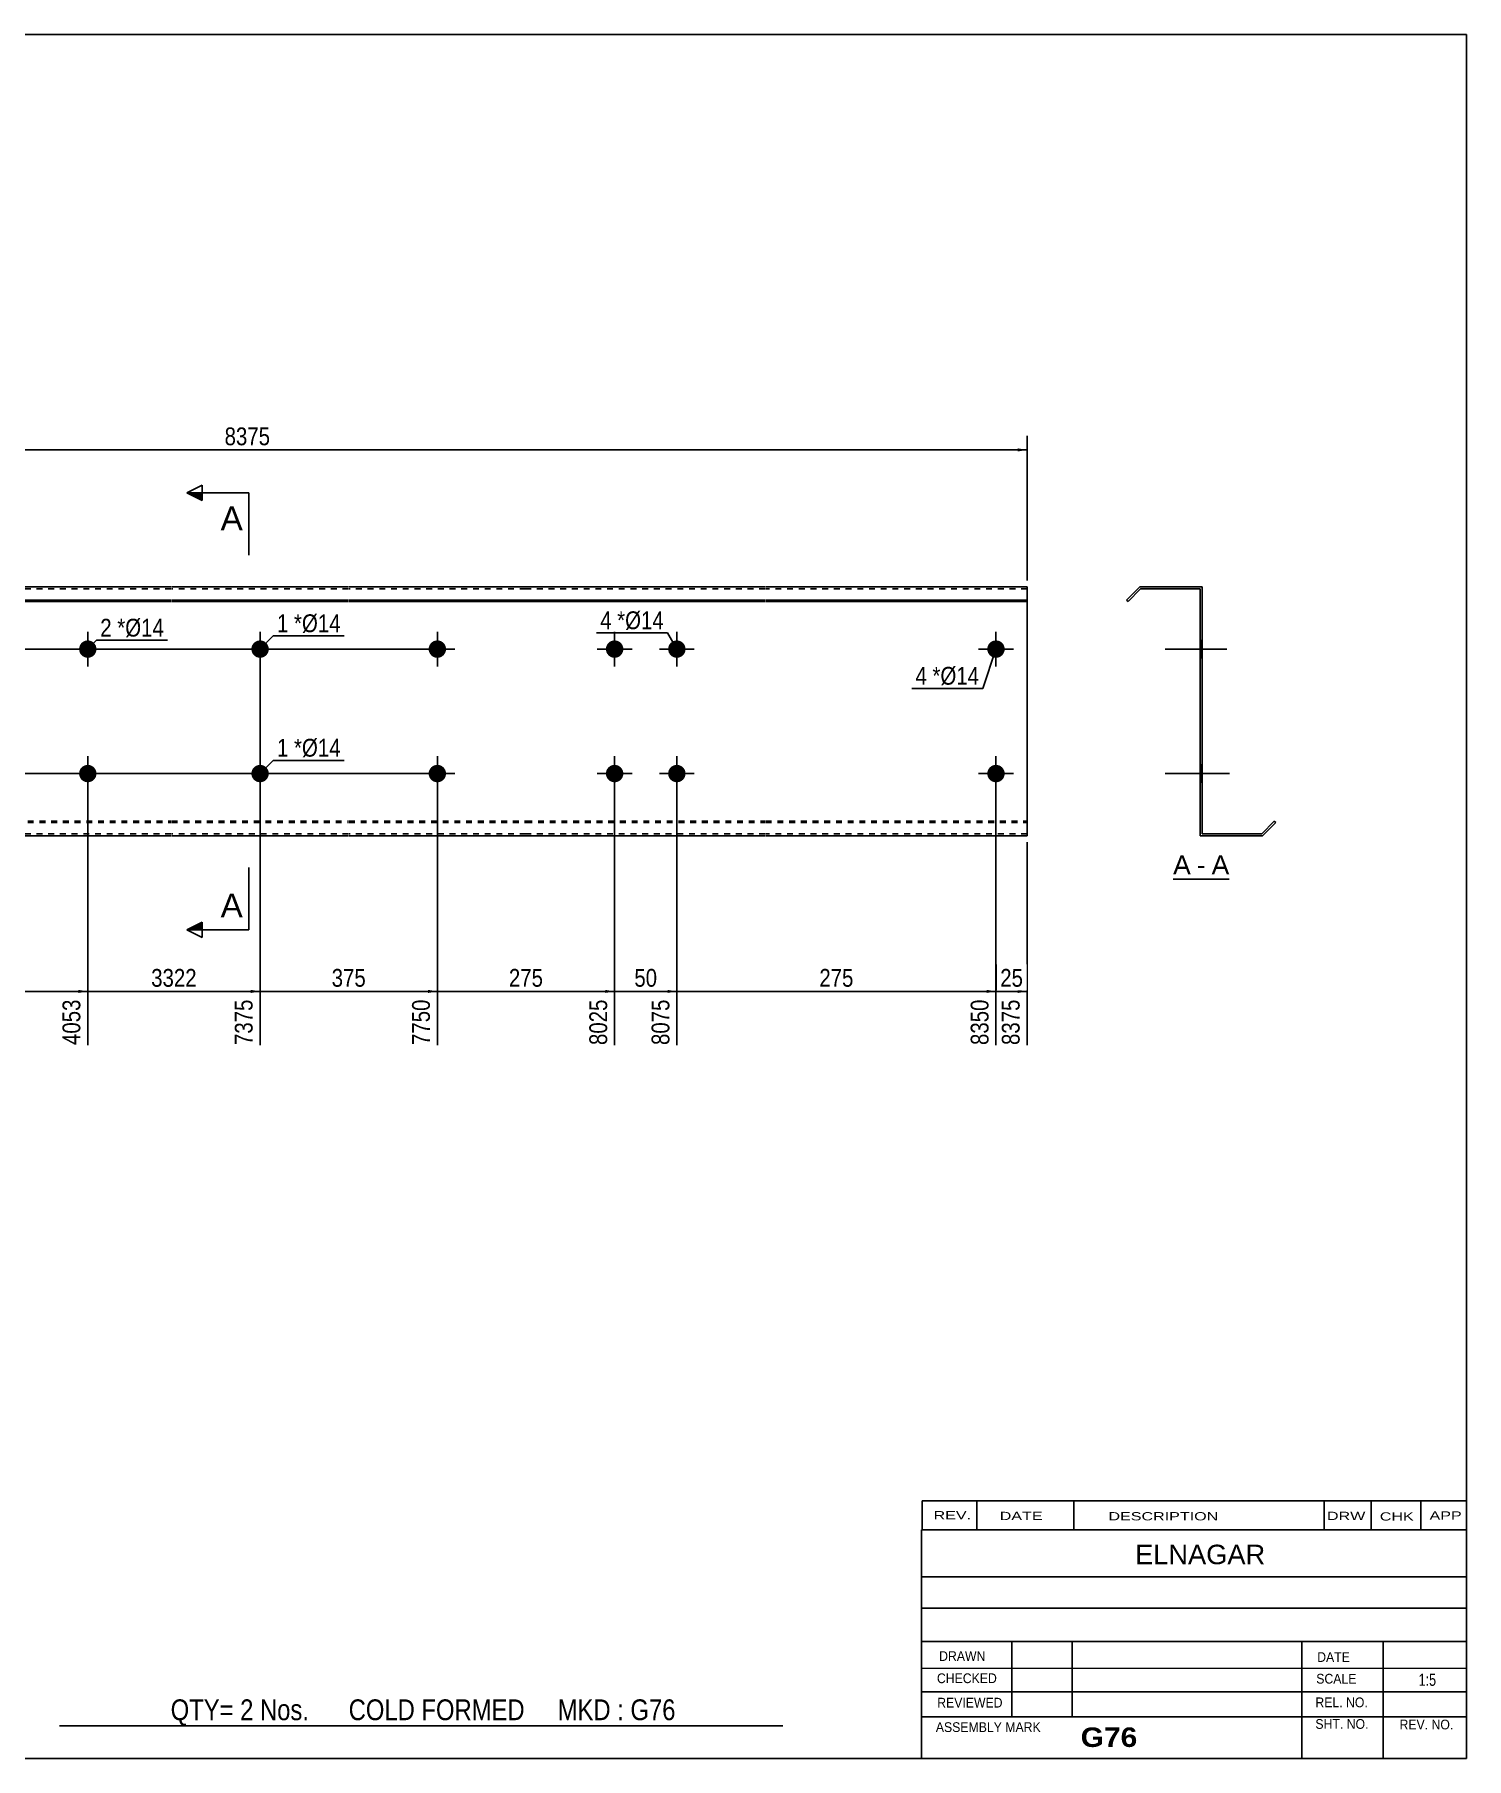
# Model space of a CAD drawing. Header units: millimetres. Extents: x -81 to 321, y -168 to 109.
# Drawn here: x 91.1 to 321.2, y -168.2 to 108.8 of the extents above; entities that cross this region are included whole.
import ezdxf

# ---------------------------------------------------------------- set-up
doc = ezdxf.new("R2010")
doc.units = ezdxf.units.MM
doc.linetypes.add('DXK_LINE_DOT1', pattern=[1.8814, 0.9407, -0.9407])
doc.styles.add('Arial', font='ARIAL.TTF', dxfattribs={"height": 0.2})
doc.styles.add('Arial Bold', font='ARIALBD.TTF', dxfattribs={"height": 0.2})
doc.styles.add('Arial Narrow', font='ARIALN.TTF', dxfattribs={"height": 0.2})

# ---------------------------------------------------------------- blocks, each defined once
blk = doc.blocks.new('Unknown-629088383-1639')
at = {"color": 5, "linetype": 'Continuous'}
for p, q in [((321.25, 108.75), (-78.75, 108.75)), ((-78.75, 108.75), (-78.75, -168.25)), ((321.25, -168.25), (321.25, 108.75)), ((-78.75, -168.25), (321.25, -168.25))]:
    blk.add_line(p, q, dxfattribs=at)
at = {"color": 174, "linetype": 'Continuous', "style": 'Arial'}
blk.add_text('Tekla structures', height=1.9102, rotation=90, dxfattribs=at).set_placement((-79.25, -167.75))
blk = doc.blocks.new('Unknown-629088383-12 - 1233')
at = {"color": 7, "linetype": 'Continuous'}
blk.add_line((274.09, -26.95), (283.12, -26.95), dxfattribs=at)
at = {"color": 0, "linetype": 'Continuous'}
blk.add_wipeout([(276.93, -26.2), (276.93, -23), (274.09, -23), (274.09, -26.2)], dxfattribs=at)
blk.add_wipeout([(279.32, -26.2), (279.32, -23), (277.89, -23), (277.89, -26.2)], dxfattribs=at)
at = {"color": 96, "linetype": 'Continuous', "style": 'Arial'}
blk.add_text('A', height=3.06, dxfattribs=at).set_placement((274.09, -26.2))
at = {"color": 0, "linetype": 'Continuous'}
blk.add_wipeout([(283.12, -26.2), (283.12, -23), (280.28, -23), (280.28, -26.2)], dxfattribs=at)
at = {"color": 96, "linetype": 'Continuous', "style": 'Arial'}
for s, p in [('-', (277.89, -26.2)), ('A', (280.28, -26.2))]:
    blk.add_text(s, height=3.06, dxfattribs=at).set_placement(p)
blk = doc.blocks.new('Part-629088383-1218 - 1203')
at = {"color": 2, "linetype": 'Continuous'}
for p, q in [((0, 20), (0, -20)), ((29.19, 20), (0, 20)), ((57.68, 20), (29.29, 20)), ((86.17, 20), (57.78, 20)), ((113.07, 20), (86.27, 20)), ((141.56, 20), (113.17, 20)), ((170.05, 20), (141.66, 20)), ((208.53, 20), (170.15, 20)), ((250.63, 20), (208.63, 20)), ((250.63, 20), (250.63, -20)), ((0, 17.88), (29.19, 17.88)), ((0, 17.67), (29.19, 17.67)), ((29.29, 17.88), (57.68, 17.88)), ((29.29, 17.67), (57.68, 17.67)), ((57.78, 17.88), (86.17, 17.88)), ((57.78, 17.67), (86.17, 17.67)), ((86.27, 17.88), (113.07, 17.88)), ((86.27, 17.67), (113.07, 17.67)), ((113.17, 17.88), (141.56, 17.88)), ((113.17, 17.67), (141.56, 17.67)), ((141.66, 17.88), (170.05, 17.88)), ((141.66, 17.67), (170.05, 17.67)), ((170.15, 17.88), (208.53, 17.88)), ((170.15, 17.67), (208.53, 17.67)), ((208.63, 17.88), (250.63, 17.88)), ((208.63, 17.67), (250.63, 17.67)), ((29.19, -20), (0, -20)), ((57.68, -20), (29.29, -20)), ((86.17, -20), (57.78, -20)), ((113.07, -20), (86.27, -20)), ((141.56, -20), (113.17, -20)), ((170.05, -20), (141.66, -20)), ((208.53, -20), (170.15, -20)), ((250.63, -20), (208.63, -20))]:
    blk.add_line(p, q, dxfattribs=at)
at = {"color": 7, "linetype": 'DXK_LINE_DOT1'}
for p, q in [((29.19, 19.7), (0, 19.7)), ((57.68, 19.7), (29.29, 19.7)), ((86.17, 19.7), (57.78, 19.7)), ((113.07, 19.7), (86.27, 19.7)), ((141.56, 19.7), (113.17, 19.7)), ((170.05, 19.7), (141.66, 19.7)), ((208.53, 19.7), (170.15, 19.7)), ((250.63, 19.7), (208.63, 19.7)), ((0, -17.67), (29.19, -17.67)), ((0, -17.88), (29.19, -17.88)), ((29.29, -17.67), (57.68, -17.67)), ((29.29, -17.88), (57.68, -17.88)), ((57.78, -17.67), (86.17, -17.67)), ((57.78, -17.88), (86.17, -17.88)), ((86.27, -17.67), (113.07, -17.67)), ((86.27, -17.88), (113.07, -17.88)), ((113.17, -17.67), (141.56, -17.67)), ((113.17, -17.88), (141.56, -17.88)), ((141.66, -17.67), (170.05, -17.67)), ((141.66, -17.88), (170.05, -17.88)), ((170.15, -17.67), (208.53, -17.67)), ((170.15, -17.88), (208.53, -17.88)), ((208.63, -17.67), (250.63, -17.67)), ((208.63, -17.88), (250.63, -17.88)), ((29.19, -19.7), (0, -19.7)), ((57.68, -19.7), (29.29, -19.7)), ((86.17, -19.7), (57.78, -19.7)), ((113.07, -19.7), (86.27, -19.7)), ((141.56, -19.7), (113.17, -19.7)), ((170.05, -19.7), (141.66, -19.7)), ((208.53, -19.7), (170.15, -19.7)), ((250.63, -19.7), (208.63, -19.7))]:
    blk.add_line(p, q, dxfattribs=at)
blk = doc.blocks.new('Bolt-629088383-1219 - 1203')
at = {"linetype": 'Continuous'}
blk.add_hatch(color=3, dxfattribs=at).paths.add_polyline_path([(128.76, 10, -1), (125.96, 10, -1)])
at = {"color": 3, "linetype": 'Continuous'}
for p, q in [((127.36, 12.8), (127.36, 7.2)), ((130.16, 10), (124.56, 10))]:
    blk.add_line(p, q, dxfattribs=at)
blk = doc.blocks.new('Bolt-629088383-1220 - 1203')
at = {"linetype": 'Continuous'}
for points in [[(185.74, 10, -1), (182.94, 10, -1)], [(195.74, 10, -1), (192.94, 10, -1)], [(185.74, -10, -1), (182.94, -10, -1)], [(195.74, -10, -1), (192.94, -10, -1)]]:
    blk.add_hatch(color=3, dxfattribs=at).paths.add_polyline_path(points)
at = {"color": 3, "linetype": 'Continuous'}
for p, q in [((184.34, 12.8), (184.34, 7.2)), ((194.34, 12.8), (194.34, 7.2)), ((181.54, 10), (187.14, 10)), ((191.54, 10), (197.14, 10)), ((184.34, -7.2), (184.34, -12.8)), ((194.34, -7.2), (194.34, -12.8)), ((181.54, -10), (187.14, -10)), ((191.54, -10), (197.14, -10))]:
    blk.add_line(p, q, dxfattribs=at)
blk = doc.blocks.new('Bolt-629088383-1221 - 1203')
at = {"linetype": 'Continuous'}
blk.add_hatch(color=3, dxfattribs=at).paths.add_polyline_path([(128.76, -10, -1), (125.96, -10, -1)])
at = {"color": 3, "linetype": 'Continuous'}
for p, q in [((127.36, -7.2), (127.36, -12.8)), ((124.56, -10), (130.16, -10))]:
    blk.add_line(p, q, dxfattribs=at)
blk = doc.blocks.new('Bolt-629088383-1222 - 1203')
at = {"linetype": 'Continuous'}
for points in [[(157.25, -10, -1), (154.45, -10, -1)], [(247.03, -10, -1), (244.23, -10, -1)]]:
    blk.add_hatch(color=3, dxfattribs=at).paths.add_polyline_path(points)
at = {"color": 3, "linetype": 'Continuous'}
for p, q in [((155.85, -7.2), (155.85, -12.8)), ((245.63, -7.2), (245.63, -12.8)), ((158.65, -10), (153.05, -10)), ((248.43, -10), (242.83, -10))]:
    blk.add_line(p, q, dxfattribs=at)
blk = doc.blocks.new('Bolt-629088383-1224 - 1203')
at = {"linetype": 'Continuous'}
for points in [[(101.07, 10, -1), (98.27, 10, -1)], [(101.07, -10, -1), (98.27, -10, -1)]]:
    blk.add_hatch(color=3, dxfattribs=at).paths.add_polyline_path(points)
at = {"color": 3, "linetype": 'Continuous'}
for p, q in [((99.67, 12.8), (99.67, 7.2)), ((96.87, 10), (102.47, 10)), ((99.67, -7.2), (99.67, -12.8)), ((96.87, -10), (102.47, -10))]:
    blk.add_line(p, q, dxfattribs=at)
blk = doc.blocks.new('Bolt-629088383-1225 - 1203')
at = {"linetype": 'Continuous'}
for points in [[(157.25, 10, -1), (154.45, 10, -1)], [(247.03, 10, -1), (244.23, 10, -1)]]:
    blk.add_hatch(color=3, dxfattribs=at).paths.add_polyline_path(points)
at = {"color": 3, "linetype": 'Continuous'}
for p, q in [((155.85, 12.8), (155.85, 7.2)), ((245.63, 12.8), (245.63, 7.2)), ((158.65, 10), (153.05, 10)), ((248.43, 10), (242.83, 10))]:
    blk.add_line(p, q, dxfattribs=at)
blk = doc.blocks.new('Bolt-629088383-1240 - 1233')
at = {"linetype": 'Continuous'}
for points in [[(278.75, 8.6), (278.75, 11.4), (278.45, 11.4), (278.45, 8.6)], [(278.75, -11.4), (278.75, -8.6), (278.45, -8.6), (278.45, -11.4)]]:
    blk.add_hatch(color=3, dxfattribs=at).paths.add_polyline_path(points)
at = {"color": 3, "linetype": 'Continuous'}
for p, q in [((278.75, 11.4), (278.45, 11.4)), ((280.35, 10), (273.75, 10)), ((278.75, 8.6), (278.45, 8.6)), ((280.35, -10), (273.75, -10)), ((278.75, -8.6), (278.45, -8.6)), ((278.75, -11.4), (278.45, -11.4))]:
    blk.add_line(p, q, dxfattribs=at)
blk = doc.blocks.new('Part-629088383-1235 - 1233')
at = {"color": 2, "linetype": 'Continuous'}
for p, q in [((268.75, 20), (266.63, 17.88)), ((266.85, 17.67), (268.88, 19.7)), ((268.75, 20), (278.75, 20)), ((268.88, 19.7), (278.45, 19.7)), ((278.45, -20), (278.45, 19.7)), ((278.75, -19.7), (278.75, 20)), ((266.63, 17.88), (266.85, 17.67)), ((288.33, -19.7), (290.36, -17.67)), ((290.58, -17.88), (288.45, -20)), ((290.36, -17.67), (290.58, -17.88)), ((288.45, -20), (278.45, -20)), ((288.33, -19.7), (278.75, -19.7))]:
    blk.add_line(p, q, dxfattribs=at)
blk = doc.blocks.new('Bolt-629088383-1236 - 1233')
at = {"linetype": 'Continuous'}
blk.add_hatch(color=3, dxfattribs=at).paths.add_polyline_path([(278.75, 8.6), (278.75, 11.4), (278.45, 11.4), (278.45, 8.6)])
at = {"color": 3, "linetype": 'Continuous'}
for p, q in [((278.75, 11.4), (278.45, 11.4)), ((280.35, 10), (273.75, 10)), ((278.75, 8.6), (278.45, 8.6))]:
    blk.add_line(p, q, dxfattribs=at)
blk = doc.blocks.new('Bolt-629088383-1237 - 1233')
at = {"linetype": 'Continuous'}
for points in [[(278.75, 8.6), (278.75, 11.4), (278.45, 11.4), (278.45, 8.6)], [(278.75, 8.6), (278.75, 11.4), (278.45, 11.4), (278.45, 8.6)], [(278.75, -11.4), (278.75, -8.6), (278.45, -8.6), (278.45, -11.4)], [(278.75, -11.4), (278.75, -8.6), (278.45, -8.6), (278.45, -11.4)]]:
    blk.add_hatch(color=3, dxfattribs=at).paths.add_polyline_path(points)
at = {"color": 3, "linetype": 'Continuous'}
for p, q in [((278.45, 11.4), (278.75, 11.4)), ((278.45, 11.4), (278.75, 11.4)), ((275.85, 10), (282.45, 10)), ((275.85, 10), (282.45, 10)), ((278.45, 8.6), (278.75, 8.6)), ((278.45, 8.6), (278.75, 8.6)), ((275.85, -10), (282.45, -10)), ((275.85, -10), (282.45, -10)), ((278.45, -8.6), (278.75, -8.6)), ((278.45, -8.6), (278.75, -8.6)), ((278.45, -11.4), (278.75, -11.4)), ((278.45, -11.4), (278.75, -11.4))]:
    blk.add_line(p, q, dxfattribs=at)
blk = doc.blocks.new('Bolt-629088383-1238 - 1233')
at = {"linetype": 'Continuous'}
blk.add_hatch(color=3, dxfattribs=at).paths.add_polyline_path([(278.75, -11.4), (278.75, -8.6), (278.45, -8.6), (278.45, -11.4)])
at = {"color": 3, "linetype": 'Continuous'}
for p, q in [((276.55, -10), (283.15, -10)), ((278.45, -8.6), (278.75, -8.6)), ((278.45, -11.4), (278.75, -11.4))]:
    blk.add_line(p, q, dxfattribs=at)
blk = doc.blocks.new('Bolt-629088383-1239 - 1233')
at = {"linetype": 'Continuous'}
blk.add_hatch(color=3, dxfattribs=at).paths.add_polyline_path([(278.75, -11.4), (278.75, -8.6), (278.45, -8.6), (278.45, -11.4)])
blk.add_hatch(color=3, dxfattribs=at).paths.add_polyline_path([(278.75, -11.4), (278.75, -8.6), (278.45, -8.6), (278.45, -11.4)])
at = {"color": 3, "linetype": 'Continuous'}
for p, q in [((280.35, -10), (273.75, -10)), ((280.35, -10), (273.75, -10)), ((278.75, -8.6), (278.45, -8.6)), ((278.75, -8.6), (278.45, -8.6)), ((278.75, -11.4), (278.45, -11.4)), ((278.75, -11.4), (278.45, -11.4))]:
    blk.add_line(p, q, dxfattribs=at)
blk = doc.blocks.new('Bolt-629088383-1241 - 1233')
at = {"linetype": 'Continuous'}
for points in [[(278.75, 8.6), (278.75, 11.4), (278.45, 11.4), (278.45, 8.6)], [(278.75, -11.4), (278.75, -8.6), (278.45, -8.6), (278.45, -11.4)]]:
    blk.add_hatch(color=3, dxfattribs=at).paths.add_polyline_path(points)
at = {"color": 3, "linetype": 'Continuous'}
for p, q in [((278.45, 11.4), (278.75, 11.4)), ((278.45, 10), (282.75, 10)), ((278.45, 8.6), (278.75, 8.6)), ((278.45, -8.6), (278.75, -8.6)), ((278.45, -10), (282.75, -10)), ((278.45, -11.4), (278.75, -11.4))]:
    blk.add_line(p, q, dxfattribs=at)
blk = doc.blocks.new('Bolt-629088383-1242 - 1233')
at = {"linetype": 'Continuous'}
blk.add_hatch(color=3, dxfattribs=at).paths.add_polyline_path([(278.75, 8.6), (278.75, 11.4), (278.45, 11.4), (278.45, 8.6)])
blk.add_hatch(color=3, dxfattribs=at).paths.add_polyline_path([(278.75, 8.6), (278.75, 11.4), (278.45, 11.4), (278.45, 8.6)])
at = {"color": 3, "linetype": 'Continuous'}
for p, q in [((278.75, 11.4), (278.45, 11.4)), ((278.75, 11.4), (278.45, 11.4)), ((280.35, 10), (273.75, 10)), ((280.35, 10), (273.75, 10)), ((278.75, 8.6), (278.45, 8.6)), ((278.75, 8.6), (278.45, 8.6))]:
    blk.add_line(p, q, dxfattribs=at)
blk = doc.blocks.new('Bolt-629088383-1243 - 1233')
at = {"linetype": 'Continuous'}
for points in [[(278.75, 8.6), (278.75, 11.4), (278.45, 11.4), (278.45, 8.6)], [(278.75, 8.6), (278.75, 11.4), (278.45, 11.4), (278.45, 8.6)], [(278.75, -11.4), (278.75, -8.6), (278.45, -8.6), (278.45, -11.4)], [(278.75, -11.4), (278.75, -8.6), (278.45, -8.6), (278.45, -11.4)]]:
    blk.add_hatch(color=3, dxfattribs=at).paths.add_polyline_path(points)
at = {"color": 3, "linetype": 'Continuous'}
for p, q in [((278.45, 11.4), (278.75, 11.4)), ((278.45, 11.4), (278.75, 11.4)), ((275.85, 10), (282.45, 10)), ((275.85, 10), (282.45, 10)), ((278.45, 8.6), (278.75, 8.6)), ((278.45, 8.6), (278.75, 8.6)), ((275.85, -10), (282.45, -10)), ((275.85, -10), (282.45, -10)), ((278.45, -8.6), (278.75, -8.6)), ((278.45, -8.6), (278.75, -8.6)), ((278.45, -11.4), (278.75, -11.4)), ((278.45, -11.4), (278.75, -11.4))]:
    blk.add_line(p, q, dxfattribs=at)
blk = doc.blocks.new('Bolt-629088383-1244 - 1233')
at = {"linetype": 'Continuous'}
blk.add_hatch(color=3, dxfattribs=at).paths.add_polyline_path([(278.75, -11.4), (278.75, -8.6), (278.45, -8.6), (278.45, -11.4)])
at = {"color": 3, "linetype": 'Continuous'}
for p, q in [((276.55, -10), (283.15, -10)), ((278.45, -8.6), (278.75, -8.6)), ((278.45, -11.4), (278.75, -11.4))]:
    blk.add_line(p, q, dxfattribs=at)
blk = doc.blocks.new('Bolt-629088383-1245 - 1233')
at = {"linetype": 'Continuous'}
for points in [[(278.45, 11.4), (278.45, 8.6), (278.75, 8.6), (278.75, 11.4)], [(278.45, -8.6), (278.45, -11.4), (278.75, -11.4), (278.75, -8.6)]]:
    blk.add_hatch(color=3, dxfattribs=at).paths.add_polyline_path(points)
at = {"color": 3, "linetype": 'Continuous'}
for p, q in [((278.75, 11.4), (278.45, 11.4)), ((281.4, 10), (272.8, 10)), ((278.75, 8.6), (278.45, 8.6)), ((281.4, -10), (272.8, -10)), ((278.75, -8.6), (278.45, -8.6)), ((278.75, -11.4), (278.45, -11.4))]:
    blk.add_line(p, q, dxfattribs=at)
blk = doc.blocks.new('StraightDimension-629088383-1258 - 1203')
at = {"linetype": 'Continuous'}
blk.add_hatch(color=7, dxfattribs=at).paths.add_polyline_path([(249.13, -44.75), (250.63, -45), (249.13, -45.25)])
at = {"color": 7, "linetype": 'Continuous'}
for p, q in [((245.63, -11), (245.63, -53.61)), ((250.63, -21), (250.63, -53.61)), ((245.63, -45), (250.63, -45))]:
    blk.add_line(p, q, dxfattribs=at)
at = {"color": 0}
blk.add_wipeout([(250.56, -44.85), (250.56, -40.65), (245.71, -40.65), (245.71, -44.85)], dxfattribs=at)
at = {"color": 3, "style": 'Arial Narrow'}
blk.add_text('25', height=2.863, dxfattribs=at).set_placement((246.31, -44.25))
at = {"color": 0, "linetype": 'Continuous'}
blk.add_wipeout([(250.03, -45.7), (245.83, -45.7), (245.83, -54.21), (250.03, -54.21)], dxfattribs=at)
at = {"color": 3, "linetype": 'Continuous', "style": 'Arial Narrow'}
blk.add_text('8375', height=2.863, rotation=90.0002, dxfattribs=at).set_placement((249.43, -53.61))
blk = doc.blocks.new('StraightDimension-629088383-1259 - 1203')
at = {"linetype": 'Continuous'}
blk.add_hatch(color=7, dxfattribs=at).paths.add_polyline_path([(244.13, -44.75), (245.63, -45), (244.13, -45.25)])
at = {"color": 7, "linetype": 'Continuous'}
for p, q in [((194.34, -11), (194.34, -53.61)), ((245.63, -11), (245.63, -53.61)), ((194.34, -45), (245.63, -45))]:
    blk.add_line(p, q, dxfattribs=at)
at = {"color": 0}
blk.add_wipeout([(223.33, -44.85), (223.33, -40.65), (216.64, -40.65), (216.64, -44.85)], dxfattribs=at)
at = {"color": 0, "linetype": 'Continuous'}
blk.add_wipeout([(245.03, -45.7), (240.83, -45.7), (240.83, -54.21), (245.03, -54.21)], dxfattribs=at)
at = {"color": 3, "style": 'Arial Narrow'}
blk.add_text('275', height=2.863, dxfattribs=at).set_placement((217.24, -44.25))
at = {"color": 3, "linetype": 'Continuous', "style": 'Arial Narrow'}
blk.add_text('8350', height=2.863, rotation=90.0002, dxfattribs=at).set_placement((244.43, -53.61))
blk = doc.blocks.new('StraightDimension-629088383-1260 - 1203')
at = {"linetype": 'Continuous'}
blk.add_hatch(color=7, dxfattribs=at).paths.add_polyline_path([(192.84, -44.75), (194.34, -45), (192.84, -45.25)])
at = {"color": 7, "linetype": 'Continuous'}
for p, q in [((184.34, -11), (184.34, -53.61)), ((194.34, -11), (194.34, -53.61)), ((184.34, -45), (194.34, -45))]:
    blk.add_line(p, q, dxfattribs=at)
at = {"color": 0}
blk.add_wipeout([(191.77, -44.85), (191.77, -40.65), (186.91, -40.65), (186.91, -44.85)], dxfattribs=at)
at = {"color": 3, "style": 'Arial Narrow'}
blk.add_text('50', height=2.863, dxfattribs=at).set_placement((187.51, -44.25))
at = {"color": 0, "linetype": 'Continuous'}
blk.add_wipeout([(193.74, -45.7), (189.54, -45.7), (189.54, -54.21), (193.74, -54.21)], dxfattribs=at)
at = {"color": 3, "linetype": 'Continuous', "style": 'Arial Narrow'}
blk.add_text('8075', height=2.863, rotation=90.0002, dxfattribs=at).set_placement((193.14, -53.61))
blk = doc.blocks.new('StraightDimension-629088383-1261 - 1203')
at = {"linetype": 'Continuous'}
blk.add_hatch(color=7, dxfattribs=at).paths.add_polyline_path([(182.84, -44.75), (184.34, -45), (182.84, -45.25)])
at = {"color": 7, "linetype": 'Continuous'}
for p, q in [((155.85, -11), (155.85, -53.61)), ((184.34, -11), (184.34, -53.61)), ((155.85, -45), (184.34, -45))]:
    blk.add_line(p, q, dxfattribs=at)
at = {"color": 0}
blk.add_wipeout([(173.44, -44.85), (173.44, -40.65), (166.75, -40.65), (166.75, -44.85)], dxfattribs=at)
at = {"color": 0, "linetype": 'Continuous'}
blk.add_wipeout([(183.74, -45.7), (179.54, -45.7), (179.54, -54.21), (183.74, -54.21)], dxfattribs=at)
at = {"color": 3, "style": 'Arial Narrow'}
blk.add_text('275', height=2.863, dxfattribs=at).set_placement((167.35, -44.25))
at = {"color": 3, "linetype": 'Continuous', "style": 'Arial Narrow'}
blk.add_text('8025', height=2.863, rotation=90.0002, dxfattribs=at).set_placement((183.14, -53.61))
blk = doc.blocks.new('StraightDimension-629088383-1262 - 1203')
at = {"linetype": 'Continuous'}
blk.add_hatch(color=7, dxfattribs=at).paths.add_polyline_path([(154.35, -44.75), (155.85, -45), (154.35, -45.25)])
at = {"color": 7, "linetype": 'Continuous'}
for p, q in [((127.36, 9), (127.36, -53.61)), ((155.85, -11), (155.85, -53.61)), ((127.36, -45), (155.85, -45))]:
    blk.add_line(p, q, dxfattribs=at)
at = {"color": 0}
blk.add_wipeout([(144.95, -44.85), (144.95, -40.65), (138.27, -40.65), (138.27, -44.85)], dxfattribs=at)
at = {"color": 0, "linetype": 'Continuous'}
blk.add_wipeout([(155.25, -45.7), (151.05, -45.7), (151.05, -54.21), (155.25, -54.21)], dxfattribs=at)
at = {"color": 3, "style": 'Arial Narrow'}
blk.add_text('375', height=2.863, dxfattribs=at).set_placement((138.87, -44.25))
at = {"color": 3, "linetype": 'Continuous', "style": 'Arial Narrow'}
blk.add_text('7750', height=2.863, rotation=90.0002, dxfattribs=at).set_placement((154.65, -53.61))
blk = doc.blocks.new('StraightDimension-629088383-1263 - 1203')
at = {"linetype": 'Continuous'}
blk.add_hatch(color=7, dxfattribs=at).paths.add_polyline_path([(125.86, -44.75), (127.36, -45), (125.86, -45.25)])
at = {"color": 7, "linetype": 'Continuous'}
for p, q in [((127.36, 9), (127.36, -53.61)), ((99.67, -11), (99.67, -53.61)), ((99.67, -45), (127.36, -45))]:
    blk.add_line(p, q, dxfattribs=at)
at = {"color": 0}
blk.add_wipeout([(117.77, -44.85), (117.77, -40.65), (109.26, -40.65), (109.26, -44.85)], dxfattribs=at)
at = {"color": 0, "linetype": 'Continuous'}
blk.add_wipeout([(126.76, -45.7), (122.56, -45.7), (122.56, -54.21), (126.76, -54.21)], dxfattribs=at)
at = {"color": 3, "style": 'Arial Narrow'}
blk.add_text('3322', height=2.863, dxfattribs=at).set_placement((109.86, -44.25))
at = {"color": 3, "linetype": 'Continuous', "style": 'Arial Narrow'}
blk.add_text('7375', height=2.863, rotation=90.0002, dxfattribs=at).set_placement((126.16, -53.61))
blk = doc.blocks.new('StraightDimension-629088383-1264 - 1203')
at = {"linetype": 'Continuous'}
blk.add_hatch(color=7, dxfattribs=at).paths.add_polyline_path([(98.17, -44.75), (99.67, -45), (98.17, -45.25)])
at = {"color": 7, "linetype": 'Continuous'}
for p, q in [((71.98, -11), (71.98, -51.78)), ((99.67, -11), (99.67, -53.61)), ((71.98, -45), (99.67, -45))]:
    blk.add_line(p, q, dxfattribs=at)
at = {"color": 0}
blk.add_wipeout([(90.08, -44.85), (90.08, -40.65), (81.57, -40.65), (81.57, -44.85)], dxfattribs=at)
at = {"color": 0, "linetype": 'Continuous'}
blk.add_wipeout([(99.07, -45.7), (94.87, -45.7), (94.87, -54.21), (99.07, -54.21)], dxfattribs=at)
at = {"color": 3, "style": 'Arial Narrow'}
blk.add_text('3328', height=2.863, dxfattribs=at).set_placement((82.17, -44.25))
at = {"color": 3, "linetype": 'Continuous', "style": 'Arial Narrow'}
blk.add_text('4053', height=2.863, rotation=90.0002, dxfattribs=at).set_placement((98.47, -53.61))
blk = doc.blocks.new('StraightDimension-629088383-1332 - 1203')
at = {"linetype": 'Continuous'}
for points in [[(1.5, 41.75), (0, 42), (1.5, 42.25)], [(249.13, 42.25), (250.63, 42), (249.13, 41.75)]]:
    blk.add_hatch(color=7, dxfattribs=at).paths.add_polyline_path(points)
at = {"color": 7, "linetype": 'Continuous'}
for p, q in [((0, 21), (0, 44.25)), ((0, 42), (250.63, 42)), ((250.63, 21), (250.63, 44.25))]:
    blk.add_line(p, q, dxfattribs=at)
at = {"color": 0}
blk.add_wipeout([(129.57, 42.15), (129.57, 46.35), (121.06, 46.35), (121.06, 42.15)], dxfattribs=at)
at = {"color": 3, "style": 'Arial Narrow'}
blk.add_text('8375', height=2.863, dxfattribs=at).set_placement((121.66, 42.75))
blk = doc.blocks.new('StraightDimension-629088383-1311 - 1203')
at = {"linetype": 'Continuous'}
for points in [[(-12.25, 18.5), (-12, 20), (-11.75, 18.5)], [(-11.75, 11.5), (-12, 10), (-12.25, 11.5)]]:
    blk.add_hatch(color=7, dxfattribs=at).paths.add_polyline_path(points)
at = {"color": 7, "linetype": 'Continuous'}
for p, q in [((-1, 20), (-14.25, 20)), ((-12, 10), (-12, 20)), ((154.85, 10), (-14.25, 10))]:
    blk.add_line(p, q, dxfattribs=at)
at = {"color": 0}
blk.add_wipeout([(-12.15, 17.43), (-16.35, 17.43), (-16.35, 12.57), (-12.15, 12.57)], dxfattribs=at)
at = {"color": 3, "style": 'Arial Narrow'}
blk.add_text('50', height=2.863, rotation=90.0002, dxfattribs=at).set_placement((-12.75, 13.17))
blk = doc.blocks.new('StraightDimension-629088383-1321 - 1203')
at = {"linetype": 'Continuous'}
for points in [[(-12.25, -11.5), (-12, -10), (-11.75, -11.5)], [(-11.75, -18.5), (-12, -20), (-12.25, -18.5)]]:
    blk.add_hatch(color=7, dxfattribs=at).paths.add_polyline_path(points)
at = {"color": 7, "linetype": 'Continuous'}
for p, q in [((154.85, -10), (-14.25, -10)), ((-12, -20), (-12, -10)), ((-1, -20), (-14.25, -20))]:
    blk.add_line(p, q, dxfattribs=at)
at = {"color": 0}
blk.add_wipeout([(-12.15, -12.57), (-16.35, -12.57), (-16.35, -17.43), (-12.15, -17.43)], dxfattribs=at)
at = {"color": 3, "style": 'Arial Narrow'}
blk.add_text('50', height=2.863, rotation=90.0002, dxfattribs=at).set_placement((-12.75, -16.83))
blk = doc.blocks.new('CBS_CALLOFF-629088383-1668')
at = {"color": 7, "linetype": 'Continuous'}
blk.add_line((95.13, -162.98), (211.36, -163), dxfattribs=at)
at = {"color": 3, "linetype": 'Continuous', "style": 'Arial Narrow'}
blk.add_text('QTY= 2 Nos.      COLD FORMED     MKD : G76', height=3.3405, dxfattribs=at).set_placement((112.99, -162.09))
blk = doc.blocks.new('CBS_NAME_BLOG-629088383-1669')
at = {"color": 7, "linetype": 'Continuous'}
for p, q in [((233.66, -131.5), (321.18, -131.5)), ((233.66, -168.21), (233.66, -131.5)), ((233.66, -139.04), (321.18, -139.04)), ((233.73, -144.09), (321.25, -144.09)), ((233.66, -149.46), (321.18, -149.46)), ((248.18, -161.57), (248.18, -149.47)), ((257.87, -161.54), (257.87, -149.47)), ((294.78, -168.21), (294.78, -149.48)), ((307.83, -168.21), (307.83, -149.47)), ((233.67, -153.76), (321.25, -153.74)), ((233.66, -157.51), (321.18, -157.51)), ((233.66, -161.55), (321.18, -161.55)), ((233.66, -168.25), (321.25, -168.25))]:
    blk.add_line(p, q, dxfattribs=at)
at = {"color": 3, "linetype": 'Continuous', "style": 'Arial'}
blk.add_text('ELNAGAR', height=3.133, dxfattribs=at).set_placement((267.98, -137.03))
at = {"color": 3, "linetype": 'Continuous'}
for s, height, style, width, p in [('DRAWN', 1.566, 'Arial', 0.9, (236.49, -152.57)), ('DATE', 1.566, 'Arial', 0.9, (297.25, -152.73)), ('CHECKED', 1.566, 'Arial', 0.9, (236.14, -156.14)), ('SCALE', 1.566, 'Arial', 0.9, (297.1, -156.21)), ('1:5', 1.957, 'Arial Narrow', 0.9, (313.55, -156.57)), ('REVIEWED', 1.566, 'Arial', 0.9, (236.18, -160.06)), ('REL. NO.', 1.566, 'Arial', 0.9, (296.96, -160.01)), ('ASSEMBLY MARK', 1.5663, 'Arial', 0.9, (235.96, -163.99)), ('G76', 3.131, 'Arial Bold', 1.1, (259.24, -166.39)), ('SHT. NO.', 1.566, 'Arial', 0.9, (296.96, -163.48)), ('REV. NO.', 1.566, 'Arial', 0.9, (310.48, -163.57))]:
    blk.add_text(s, height=height, dxfattribs=dict(at, style=style, width=width)).set_placement(p)
blk = doc.blocks.new('CBS_REVISION-629088383-1670')
at = {"color": 7, "linetype": 'Continuous'}
for p, q in [((233.74, -126.87), (321.24, -126.87)), ((233.74, -126.87), (233.74, -131.5)), ((242.54, -126.87), (242.54, -131.5)), ((258.13, -126.87), (258.13, -131.44)), ((298.39, -126.87), (298.39, -131.5)), ((305.93, -126.87), (305.93, -131.5)), ((313.88, -126.87), (313.88, -131.5)), ((233.74, -131.5), (321.24, -131.5))]:
    blk.add_line(p, q, dxfattribs=at)
at = {"color": 7, "style": 'Arial Narrow', "width": 1.7}
for s, height, p in [('REV.', 1.326, (235.6, -129.82)), ('DATE', 1.326, (246.23, -129.94)), ('DESCRIPTION', 1.3257, (263.71, -129.99)), ('DRW', 1.326, (298.82, -129.93)), ('CHK', 1.326, (307.31, -130.02)), ('APP', 1.326, (315.31, -129.87))]:
    blk.add_text(s, height=height, dxfattribs=at).set_placement(p)
blk = doc.blocks.new('Mark-629088383-1353 - 1203')
at = {"color": 0}
blk.add_wipeout([(103.51, 12.01), (103.51, 15.01), (101.68, 15.01), (101.68, 12.01)], dxfattribs=at)
blk.add_wipeout([(103.51, 12.01), (103.51, 15.01), (101.68, 15.01), (101.68, 12.01)], dxfattribs=at)
at = {"color": 7, "linetype": 'Continuous'}
blk.add_line((99.67, 10), (101.08, 11.41), dxfattribs=at)
at = {"color": 0}
blk.add_wipeout([(105.69, 12.01), (105.69, 15.01), (104.41, 15.01), (104.41, 12.01)], dxfattribs=at)
blk.add_wipeout([(105.69, 12.01), (105.69, 15.01), (104.41, 15.01), (104.41, 12.01)], dxfattribs=at)
at = {"color": 3, "style": 'Arial Narrow'}
blk.add_text('2', height=2.86, dxfattribs=at).set_placement((101.68, 12.01))
at = {"color": 0}
blk.add_wipeout([(111.9, 12.01), (111.9, 15.01), (105.69, 15.01), (105.69, 12.01)], dxfattribs=at)
blk.add_wipeout([(111.9, 12.01), (111.9, 15.01), (105.69, 15.01), (105.69, 12.01)], dxfattribs=at)
at = {"color": 7, "linetype": 'Continuous'}
blk.add_line((101.08, 11.41), (112.5, 11.41), dxfattribs=at)
at = {"color": 3, "style": 'Arial Narrow'}
for s, height, p in [('*', 2.86, (104.41, 12.01)), ('Ø14', 2.863, (105.69, 12.01))]:
    blk.add_text(s, height=height, dxfattribs=at).set_placement(p)
blk = doc.blocks.new('MarkSet-629088383-1346 - 1203')
at = {"color": 0}
blk.add_wipeout([(234.52, 4.28), (234.52, 7.28), (232.69, 7.28), (232.69, 4.28)], dxfattribs=at)
blk.add_wipeout([(234.52, 4.28), (234.52, 7.28), (232.69, 7.28), (232.69, 4.28)], dxfattribs=at)
blk.add_wipeout([(236.7, 4.28), (236.7, 7.28), (235.42, 7.28), (235.42, 4.28)], dxfattribs=at)
blk.add_wipeout([(236.7, 4.28), (236.7, 7.28), (235.42, 7.28), (235.42, 4.28)], dxfattribs=at)
at = {"color": 3, "style": 'Arial Narrow'}
blk.add_text('4', height=2.86, dxfattribs=at).set_placement((232.69, 4.28))
at = {"color": 0}
blk.add_wipeout([(242.91, 4.28), (242.91, 7.28), (236.7, 7.28), (236.7, 4.28)], dxfattribs=at)
blk.add_wipeout([(242.91, 4.28), (242.91, 7.28), (236.7, 7.28), (236.7, 4.28)], dxfattribs=at)
at = {"color": 7, "linetype": 'Continuous'}
for p in [(245.63, 10), (232.09, 3.68)]:
    blk.add_line(p, (243.51, 3.68), dxfattribs=at)
at = {"color": 3, "style": 'Arial Narrow'}
for s, height, p in [('*', 2.86, (235.42, 4.28)), ('Ø14', 2.863, (236.7, 4.28))]:
    blk.add_text(s, height=height, dxfattribs=at).set_placement(p)
blk = doc.blocks.new('Mark-629088383-1350 - 1203')
at = {"color": 0}
blk.add_wipeout([(183.85, 13.2), (183.85, 16.2), (182.02, 16.2), (182.02, 13.2)], dxfattribs=at)
blk.add_wipeout([(183.85, 13.2), (183.85, 16.2), (182.02, 16.2), (182.02, 13.2)], dxfattribs=at)
blk.add_wipeout([(186.03, 13.2), (186.03, 16.2), (184.75, 16.2), (184.75, 13.2)], dxfattribs=at)
blk.add_wipeout([(186.03, 13.2), (186.03, 16.2), (184.75, 16.2), (184.75, 13.2)], dxfattribs=at)
at = {"color": 3, "style": 'Arial Narrow'}
blk.add_text('4', height=2.86, dxfattribs=at).set_placement((182.02, 13.2))
at = {"color": 0}
blk.add_wipeout([(192.24, 13.2), (192.24, 16.2), (186.03, 16.2), (186.03, 13.2)], dxfattribs=at)
blk.add_wipeout([(192.24, 13.2), (192.24, 16.2), (186.03, 16.2), (186.03, 13.2)], dxfattribs=at)
at = {"color": 7, "linetype": 'Continuous'}
for p in [(181.42, 12.6), (194.34, 10)]:
    blk.add_line(p, (192.84, 12.6), dxfattribs=at)
at = {"color": 3, "style": 'Arial Narrow'}
for s, height, p in [('*', 2.86, (184.75, 13.2)), ('Ø14', 2.863, (186.03, 13.2))]:
    blk.add_text(s, height=height, dxfattribs=at).set_placement(p)
blk = doc.blocks.new('SectionMark-629088383-1256 - 1203')
at = {"linetype": 'Continuous'}
for points in [[(118.07, 35.1), (118.07, 33.85), (115.57, 35.1)], [(118.07, -33.85), (118.07, -35.1), (115.57, -35.1)]]:
    blk.add_hatch(color=30, dxfattribs=at).paths.add_polyline_path(points)
at = {"color": 30, "linetype": 'Continuous'}
for p, q in [((115.57, 35.1), (118.07, 36.35)), ((118.07, 33.85), (118.07, 36.35)), ((125.57, 35.1), (115.57, 35.1)), ((115.57, 35.1), (118.07, 33.85)), ((115.57, -35.1), (118.07, -33.85)), ((125.57, -35.1), (115.57, -35.1)), ((118.07, -36.35), (115.57, -35.1)), ((118.07, -33.85), (118.07, -36.35))]:
    blk.add_line(p, q, dxfattribs=at)
at = {"color": 0, "linetype": 'Continuous'}
for points in [[(124.57, 29.1), (124.57, 33.1), (121.02, 33.1), (121.02, 29.1)], [(124.57, -33.1), (124.57, -29.1), (121.02, -29.1), (121.02, -33.1)]]:
    blk.add_wipeout(points, dxfattribs=at)
at = {"color": 30, "linetype": 'Continuous'}
for p, q in [((125.57, 35.1), (125.57, 25.1)), ((125.57, -35.1), (125.57, -25.1))]:
    blk.add_line(p, q, dxfattribs=at)
at = {"color": 96, "linetype": 'Continuous', "style": 'Arial'}
for p in [(121.02, 29.1), (121.02, -33.1)]:
    blk.add_text('A', height=3.82, dxfattribs=at).set_placement(p)
blk = doc.blocks.new('Mark-629088383-1349 - 1203')
at = {"color": 0}
blk.add_wipeout([(131.91, 12.72), (131.91, 15.72), (130.08, 15.72), (130.08, 12.72)], dxfattribs=at)
blk.add_wipeout([(131.91, 12.72), (131.91, 15.72), (130.08, 15.72), (130.08, 12.72)], dxfattribs=at)
at = {"color": 7, "linetype": 'Continuous'}
blk.add_line((127.36, 10), (129.48, 12.12), dxfattribs=at)
at = {"color": 0}
blk.add_wipeout([(134.09, 12.72), (134.09, 15.72), (132.81, 15.72), (132.81, 12.72)], dxfattribs=at)
blk.add_wipeout([(134.09, 12.72), (134.09, 15.72), (132.81, 15.72), (132.81, 12.72)], dxfattribs=at)
at = {"color": 3, "style": 'Arial Narrow'}
blk.add_text('1', height=2.86, dxfattribs=at).set_placement((130.08, 12.72))
at = {"color": 0}
blk.add_wipeout([(140.3, 12.72), (140.3, 15.72), (134.09, 15.72), (134.09, 12.72)], dxfattribs=at)
blk.add_wipeout([(140.3, 12.72), (140.3, 15.72), (134.09, 15.72), (134.09, 12.72)], dxfattribs=at)
at = {"color": 7, "linetype": 'Continuous'}
blk.add_line((129.48, 12.12), (140.9, 12.12), dxfattribs=at)
at = {"color": 3, "style": 'Arial Narrow'}
for s, height, p in [('*', 2.86, (132.81, 12.72)), ('Ø14', 2.863, (134.09, 12.72))]:
    blk.add_text(s, height=height, dxfattribs=at).set_placement(p)
blk = doc.blocks.new('Mark-629088383-1351 - 1203')
at = {"color": 0}
blk.add_wipeout([(131.91, -7.28), (131.91, -4.28), (130.08, -4.28), (130.08, -7.28)], dxfattribs=at)
blk.add_wipeout([(131.91, -7.28), (131.91, -4.28), (130.08, -4.28), (130.08, -7.28)], dxfattribs=at)
at = {"color": 7, "linetype": 'Continuous'}
blk.add_line((127.36, -10), (129.48, -7.88), dxfattribs=at)
at = {"color": 0}
blk.add_wipeout([(134.09, -7.28), (134.09, -4.28), (132.81, -4.28), (132.81, -7.28)], dxfattribs=at)
blk.add_wipeout([(134.09, -7.28), (134.09, -4.28), (132.81, -4.28), (132.81, -7.28)], dxfattribs=at)
at = {"color": 3, "style": 'Arial Narrow'}
blk.add_text('1', height=2.86, dxfattribs=at).set_placement((130.08, -7.28))
at = {"color": 0}
blk.add_wipeout([(140.3, -7.28), (140.3, -4.28), (134.09, -4.28), (134.09, -7.28)], dxfattribs=at)
blk.add_wipeout([(140.3, -7.28), (140.3, -4.28), (134.09, -4.28), (134.09, -7.28)], dxfattribs=at)
at = {"color": 7, "linetype": 'Continuous'}
blk.add_line((129.48, -7.88), (140.9, -7.88), dxfattribs=at)
at = {"color": 3, "style": 'Arial Narrow'}
for s, height, p in [('*', 2.86, (132.81, -7.28)), ('Ø14', 2.863, (134.09, -7.28))]:
    blk.add_text(s, height=height, dxfattribs=at).set_placement(p)

msp = doc.modelspace()

# ---------------------------------------------------------------- block references
for name in ['Unknown-629088383-1639', 'Part-629088383-1218 - 1203', 'Part-629088383-1235 - 1233', 'Bolt-629088383-1224 - 1203', 'Bolt-629088383-1219 - 1203', 'Bolt-629088383-1225 - 1203', 'Bolt-629088383-1220 - 1203', 'Bolt-629088383-1245 - 1233', 'Bolt-629088383-1240 - 1233', 'Bolt-629088383-1236 - 1233', 'Bolt-629088383-1242 - 1233', 'Bolt-629088383-1237 - 1233', 'Bolt-629088383-1243 - 1233', 'Bolt-629088383-1241 - 1233', 'Bolt-629088383-1221 - 1203', 'Bolt-629088383-1222 - 1203', 'Bolt-629088383-1239 - 1233', 'Bolt-629088383-1238 - 1233', 'Bolt-629088383-1244 - 1233', 'CBS_REVISION-629088383-1670', 'CBS_NAME_BLOG-629088383-1669', 'CBS_CALLOFF-629088383-1668']:
    msp.add_blockref(name, (0, 0))

# ---------------------------------------------------------------- next in the draw order: block references
for name in ['StraightDimension-629088383-1332 - 1203', 'Mark-629088383-1350 - 1203', 'MarkSet-629088383-1346 - 1203', 'StraightDimension-629088383-1258 - 1203', 'Unknown-629088383-12 - 1233']:
    msp.add_blockref(name, (0, 0))

# ---------------------------------------------------------------- next in the draw order: block references
msp.add_blockref('StraightDimension-629088383-1259 - 1203', (0, 0))

# ---------------------------------------------------------------- next in the draw order: block references
msp.add_blockref('StraightDimension-629088383-1260 - 1203', (0, 0))

# ---------------------------------------------------------------- next in the draw order: block references
msp.add_blockref('StraightDimension-629088383-1261 - 1203', (0, 0))

# ---------------------------------------------------------------- next in the draw order: block references
msp.add_blockref('StraightDimension-629088383-1262 - 1203', (0, 0))

# ---------------------------------------------------------------- next in the draw order: block references
msp.add_blockref('StraightDimension-629088383-1263 - 1203', (0, 0))

# ---------------------------------------------------------------- next in the draw order: block references
for name in ['StraightDimension-629088383-1311 - 1203', 'StraightDimension-629088383-1264 - 1203']:
    msp.add_blockref(name, (0, 0))

# ---------------------------------------------------------------- next in the draw order: block references
for name in ['Mark-629088383-1353 - 1203', 'Mark-629088383-1349 - 1203', 'StraightDimension-629088383-1321 - 1203']:
    msp.add_blockref(name, (0, 0))

# ---------------------------------------------------------------- next in the draw order: block references
for name in ['SectionMark-629088383-1256 - 1203', 'Mark-629088383-1351 - 1203']:
    msp.add_blockref(name, (0, 0))

doc.saveas('drawing.dxf')
